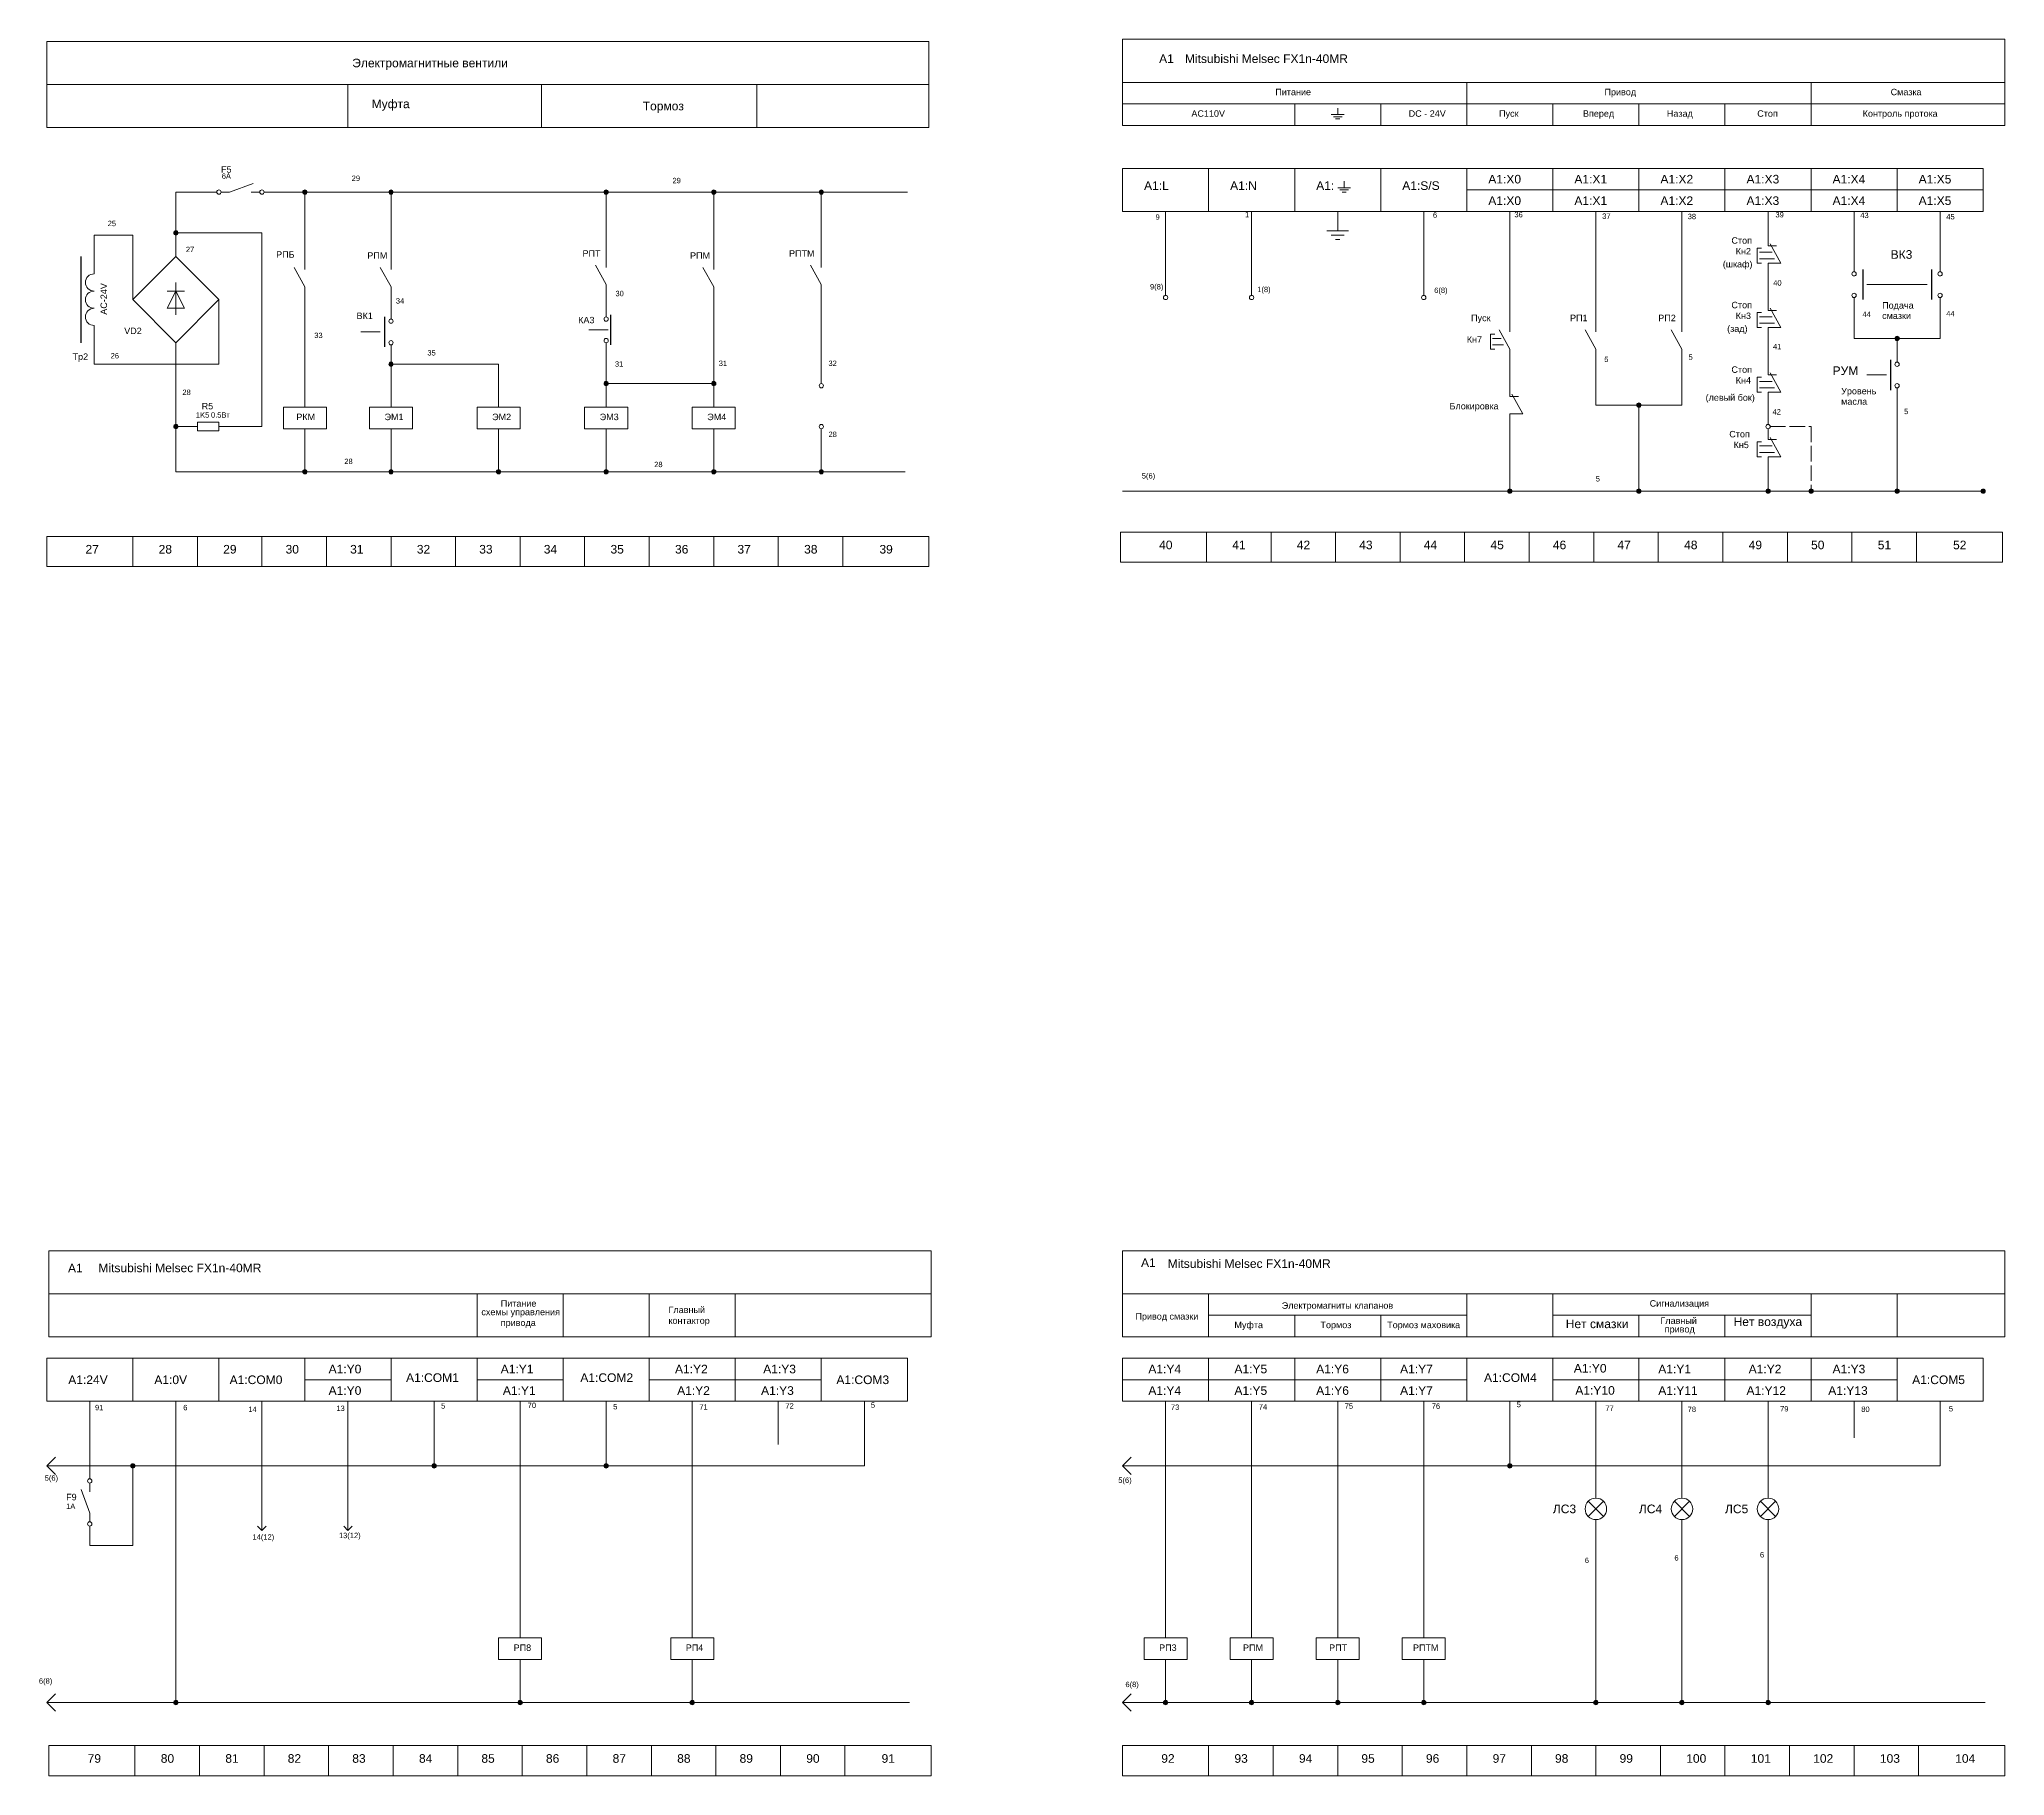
# Model space of a CAD drawing. Header units: millimetres. Extents: x 2474 to 8476, y -100 to 2402.
# Drawn here: x 3023.3 to 3480, y 646.5 to 1050 of the extents above; entities that cross this region are included whole.
import ezdxf

# ---------------------------------------------------------------- set-up
doc = ezdxf.new("R2010")
doc.units = ezdxf.units.MM
doc.linetypes.add('ACAD_ISO02W100', pattern=[15, 12, -3])
doc.layers.get('0').update_dxf_attribs({"lineweight": 20})
doc.styles.get("Standard").update_dxf_attribs({"font": 'arial.ttf'})

msp = doc.modelspace()

# ---------------------------------------------------------------- hatches: boundary and pattern name
h = msp.add_hatch(color=256)
h.dxf.hatch_style = 1
h.paths.add_polyline_path([(3085.5, 1014.5, 1), (3084.5, 1014.5, 1)])
h = msp.add_hatch(color=256)
h.dxf.hatch_style = 1
h.paths.add_polyline_path([(3105.5, 1014.5, 1), (3104.5, 1014.5, 1)])
h = msp.add_hatch(color=256)
h.dxf.hatch_style = 1
h.paths.add_polyline_path([(3155.5, 1014.5, 1), (3154.5, 1014.5, 1)])
h = msp.add_hatch(color=256)
h.dxf.hatch_style = 1
h.paths.add_polyline_path([(3180.5, 1014.5, 1), (3179.5, 1014.5, 1)])
h = msp.add_hatch(color=256)
h.dxf.hatch_style = 1
h.paths.add_polyline_path([(3205.5, 1014.5, 1), (3204.5, 1014.5, 1)])
h = msp.add_hatch(color=256)
h.dxf.hatch_style = 1
h.paths.add_polyline_path([(3055.5, 1005, 1), (3054.5, 1005, 1)])
h = msp.add_hatch(color=256)
h.dxf.hatch_style = 1
h.paths.add_polyline_path([(3455.5, 980.499), (3454.5, 980.501, 1)])
h.paths.add_polyline_path([(3455, 981), (3455, 980.5), (3455.5, 980.499, 0.4147967)])
h.paths.add_polyline_path([(3455, 981, 0.4136307), (3454.5, 980.501), (3455, 980.5)])
h = msp.add_hatch(color=256)
h.dxf.hatch_style = 1
h.paths.add_polyline_path([(3105.5, 974.5, 1), (3104.5, 974.5, 1)])
h = msp.add_hatch(color=256)
h.dxf.hatch_style = 1
h.paths.add_polyline_path([(3155.5, 970, 1), (3154.5, 970, 1)])
h = msp.add_hatch(color=256)
h.dxf.hatch_style = 1
h.paths.add_polyline_path([(3180.5, 970, 1), (3179.5, 970, 1)])
h = msp.add_hatch(color=256)
h.dxf.hatch_style = 1
h.paths.add_polyline_path([(3395.5, 965, 1), (3394.5, 965, 1)])
h = msp.add_hatch(color=256)
h.dxf.hatch_style = 1
h.paths.add_polyline_path([(3055.5, 960, 1), (3054.5, 960, 1)])
h = msp.add_hatch(color=256)
h.dxf.hatch_style = 1
h.paths.add_polyline_path([(3085.5, 949.5, 1), (3084.5, 949.5, 1)])
h = msp.add_hatch(color=256)
h.dxf.hatch_style = 1
h.paths.add_polyline_path([(3105.5, 949.5, 1), (3104.5, 949.5, 1)])
h = msp.add_hatch(color=256)
h.dxf.hatch_style = 1
h.paths.add_polyline_path([(3130.5, 949.5, 1), (3129.5, 949.5, 1)])
h = msp.add_hatch(color=256)
h.dxf.hatch_style = 1
h.paths.add_polyline_path([(3155.5, 949.5, 1), (3154.5, 949.5, 1)])
h = msp.add_hatch(color=256)
h.dxf.hatch_style = 1
h.paths.add_polyline_path([(3180.5, 949.5, 1), (3179.5, 949.5, 1)])
h = msp.add_hatch(color=256)
h.dxf.hatch_style = 1
h.paths.add_polyline_path([(3205.5, 949.5, 1), (3204.5, 949.5, 1)])
h = msp.add_hatch(color=256)
h.dxf.hatch_style = 1
h.paths.add_polyline_path([(3365.5, 945, 1), (3364.5, 945, 1)])
h = msp.add_hatch(color=256)
h.dxf.hatch_style = 1
h.paths.add_polyline_path([(3395.5, 945, 1), (3394.5, 945, 1)])
h = msp.add_hatch(color=256)
h.dxf.hatch_style = 1
h.paths.add_polyline_path([(3425.5, 945, 1), (3424.5, 945, 1)])
h = msp.add_hatch(color=256)
h.dxf.hatch_style = 1
h.paths.add_polyline_path([(3435.5, 945, 1), (3434.5, 945, 1)])
h = msp.add_hatch(color=256)
h.dxf.hatch_style = 1
h.paths.add_polyline_path([(3455.5, 944.999), (3454.5, 945.001, 1)])
h.paths.add_polyline_path([(3455, 945.5), (3455, 945), (3455.5, 944.999, 0.4147967)])
h.paths.add_polyline_path([(3455, 945.5, 0.4136307), (3454.5, 945.001), (3455, 945)])
h = msp.add_hatch(color=256)
h.dxf.hatch_style = 1
h.paths.add_polyline_path([(3475.5, 945, 1), (3474.5, 945, 1)])
h = msp.add_hatch(color=256)
h.dxf.hatch_style = 1
h.paths.add_polyline_path([(3475.5, 945, 1), (3474.5, 945, 1)])
h = msp.add_hatch(color=256)
h.dxf.hatch_style = 1
h.paths.add_polyline_path([(3045.5, 718.5, 1), (3044.5, 718.5, 1)])
h = msp.add_hatch(color=256)
h.dxf.hatch_style = 1
h.paths.add_polyline_path([(3115.5, 718.5, 1), (3114.5, 718.5, 1)])
h = msp.add_hatch(color=256)
h.dxf.hatch_style = 1
h.paths.add_polyline_path([(3155.5, 718.5, 1), (3154.5, 718.5, 1)])
h = msp.add_hatch(color=256)
h.dxf.hatch_style = 1
h.paths.add_polyline_path([(3365.5, 718.5, 1), (3364.5, 718.5, 1)])
h = msp.add_hatch(color=256)
h.dxf.hatch_style = 1
h.paths.add_polyline_path([(3055.5, 663.5, 1), (3054.5, 663.5, 1)])
h = msp.add_hatch(color=256)
h.dxf.hatch_style = 1
h.paths.add_polyline_path([(3135.5, 663.5, 1), (3134.5, 663.5, 1)])
h = msp.add_hatch(color=256)
h.dxf.hatch_style = 1
h.paths.add_polyline_path([(3175.5, 663.5, 1), (3174.5, 663.5, 1)])
h = msp.add_hatch(color=256)
h.dxf.hatch_style = 1
h.paths.add_polyline_path([(3285.5, 663.5, 1), (3284.5, 663.5, 1)])
h = msp.add_hatch(color=256)
h.dxf.hatch_style = 1
h.paths.add_polyline_path([(3305.5, 663.5, 1), (3304.5, 663.5, 1)])
h = msp.add_hatch(color=256)
h.dxf.hatch_style = 1
h.paths.add_polyline_path([(3325.5, 663.5, 1), (3324.5, 663.5, 1)])
h = msp.add_hatch(color=256)
h.dxf.hatch_style = 1
h.paths.add_polyline_path([(3345.5, 663.5, 1), (3344.5, 663.5, 1)])
h = msp.add_hatch(color=256)
h.dxf.hatch_style = 1
h.paths.add_polyline_path([(3385.5, 663.5, 1), (3384.5, 663.5, 1)])
h = msp.add_hatch(color=256)
h.dxf.hatch_style = 1
h.paths.add_polyline_path([(3405.5, 663.5, 1), (3404.5, 663.5, 1)])
h = msp.add_hatch(color=256)
h.dxf.hatch_style = 1
h.paths.add_polyline_path([(3425.5, 663.5, 1), (3424.5, 663.5, 1)])

# ---------------------------------------------------------------- linework, layer by layer
for p, q in [((3025, 1039.5), (3230, 1039.5)), ((3095, 1039.5), (3095, 1029.5)), ((3140, 1039.5), (3140, 1029.5)), ((3190, 1039.5), (3190, 1029.5)), ((3275, 1040), (3480, 1040)), ((3355, 1040), (3355, 1030)), ((3435, 1040), (3435, 1030)), ((3275, 1035), (3355, 1035)), ((3315, 1035), (3315, 1030)), ((3323.5, 1032.5), (3326.5, 1032.5)), ((3325, 1032.5), (3325, 1034)), ((3335, 1035), (3335, 1030)), ((3355, 1035), (3435, 1035)), ((3375, 1035), (3375, 1030)), ((3395, 1035), (3395, 1030)), ((3415, 1035), (3415, 1030)), ((3435, 1035), (3480, 1035)), ((3324, 1032), (3326, 1032)), ((3324.5, 1031.5), (3325.5, 1031.5)), ((3055, 999.5), (3055, 1014.5)), ((3055, 1014.5), (3064.5, 1014.5)), ((3067.5, 1014.5), (3065.5, 1014.5)), ((3067.5, 1014.5), (3073, 1016.5)), ((3074.5, 1014.5), (3072.5, 1014.5)), ((3075.5, 1014.5), (3225, 1014.5)), ((3085, 999.5), (3085, 1014.5)), ((3105, 1014.5), (3105, 999.5)), ((3155, 1014.5), (3155, 1000)), ((3180, 1014.5), (3180, 999.5)), ((3205, 1014.5), (3205, 1000)), ((3325, 1015.5), (3328, 1015.5)), ((3325.5, 1015), (3327.5, 1015)), ((3326, 1014.5), (3327, 1014.5)), ((3326.5, 1015.5), (3326.5, 1017)), ((3355, 1015), (3475, 1015)), ((3285, 1010), (3285, 990.5)), ((3305, 1010), (3305, 990.5)), ((3325, 1010), (3325, 1005.5)), ((3345, 1010), (3345, 990.5)), ((3365, 1010), (3365, 985)), ((3385, 1010), (3385, 985)), ((3405, 1010), (3405, 985)), ((3425, 1010), (3425, 1005)), ((3445, 1010), (3445, 996)), ((3465, 1010), (3465, 996)), ((3075, 1005), (3055, 1005)), ((3075, 960), (3075, 1005)), ((3322.5, 1005.5), (3327.5, 1005.5)), ((3425, 1005), (3425, 1002)), ((3036, 995.5), (3036, 1004.5)), ((3045, 1004.5), (3036, 1004.5)), ((3045, 1004.5), (3045, 989.5)), ((3323.5, 1004.5), (3326.5, 1004.5)), ((3324.5, 1003.5), (3325.5, 1003.5)), ((3423.5, 1001.5), (3422.5, 1001.5)), ((3422.5, 1001.5), (3422.5, 998)), ((3426, 1000.5), (3423, 1000.5)), ((3425, 1002), (3427, 1002)), ((3428, 998), (3425.5, 1002.5)), ((3055, 999.5), (3045, 989.5)), ((3065, 989.5), (3055, 999.5)), ((3085, 992.5), (3082.5, 997)), ((3085, 999.5), (3085, 996.5)), ((3105, 992.5), (3102.5, 997)), ((3105, 999.5), (3105, 996.5)), ((3155, 993), (3152.5, 997.5)), ((3155, 1000), (3155, 997)), ((3180, 992.5), (3177.5, 997)), ((3180, 999.5), (3180, 996.5)), ((3205, 993), (3202.5, 997.5)), ((3205, 1000), (3205, 997)), ((3422.5, 998), (3423.5, 998)), ((3426.5, 999), (3423, 999)), ((3425, 995), (3425, 998)), ((3425, 998), (3428, 998)), ((3053, 991.5), (3057, 991.5)), ((3055, 991.5), (3053, 987.5)), ((3055, 993.5), (3055, 986)), ((3057, 987.5), (3055, 991.5)), ((3085, 989.5), (3085, 992.5)), ((3105, 989.5), (3105, 992.5)), ((3155, 990), (3155, 993)), ((3180, 989.5), (3180, 992.5)), ((3205, 990), (3205, 993)), ((3425, 995), (3425, 990)), ((3448, 993), (3462, 993)), ((3045, 989.5), (3055, 979.5)), ((3053, 987.5), (3057, 987.5)), ((3055, 979.5), (3065, 989.5)), ((3065, 974.5), (3065, 989.5)), ((3085, 989.5), (3085, 964.5)), ((3105, 989.5), (3105, 985)), ((3155, 990), (3155, 985.5)), ((3180, 989.5), (3180, 964.5)), ((3205, 990), (3205, 970)), ((3425, 990), (3425, 987)), ((3425, 987), (3427, 987)), ((3428, 983), (3425.5, 987.5)), ((3445, 990), (3445, 980.5)), ((3465, 990), (3465, 980.5)), ((3036, 983.5), (3036, 974.5)), ((3098, 982), (3102.5, 982)), ((3151, 982.5), (3155.5, 982.5)), ((3365, 978), (3362.5, 982.5)), ((3365, 985), (3365, 982)), ((3385, 978), (3382.5, 982.5)), ((3385, 985), (3385, 982)), ((3405, 978), (3402.5, 982.5)), ((3405, 985), (3405, 982)), ((3423.5, 986.5), (3422.5, 986.5)), ((3422.5, 986.5), (3422.5, 983)), ((3422.5, 983), (3423.5, 983)), ((3426, 985.5), (3423, 985.5)), ((3426.5, 984), (3423, 984)), ((3425, 980), (3425, 983)), ((3425, 983), (3428, 983)), ((3055, 979.5), (3055, 949.5)), ((3105, 979), (3105, 964.5)), ((3155, 979.5), (3155, 964.5)), ((3361.5, 981.5), (3360.5, 981.5)), ((3360.5, 981.5), (3360.5, 978)), ((3360.5, 978), (3361.5, 978)), ((3363, 980.5), (3361, 980.5)), ((3363.5, 979), (3361, 979)), ((3365, 975), (3365, 978)), ((3385, 975), (3385, 978)), ((3405, 975), (3405, 978)), ((3425, 980), (3425, 975)), ((3445, 980.5), (3465, 980.5)), ((3455, 980.5), (3455, 975)), ((3036, 974.5), (3065, 974.5)), ((3105, 974.5), (3130, 974.5)), ((3130, 974.5), (3130, 964.5)), ((3365, 975), (3365, 970)), ((3385, 975), (3385, 965)), ((3405, 975), (3405, 965)), ((3425, 975), (3425, 972)), ((3155, 970), (3180, 970)), ((3365, 970), (3365, 967)), ((3423.5, 971.5), (3422.5, 971.5)), ((3422.5, 971.5), (3422.5, 968)), ((3426, 970.5), (3423, 970.5)), ((3426.5, 969), (3423, 969)), ((3425, 972), (3427, 972)), ((3428, 968), (3425.5, 972.5)), ((3448, 972), (3452.5, 972)), ((3455, 969), (3455, 945.5)), ((3365, 967), (3367, 967)), ((3368, 963), (3365.5, 967.5)), ((3405, 965), (3385, 965)), ((3395, 945), (3395, 965)), ((3422.5, 968), (3423.5, 968)), ((3425, 965), (3425, 968)), ((3425, 968), (3428, 968)), ((3425, 965), (3425, 960.5)), ((3060, 960), (3055, 960)), ((3065, 960), (3075, 960)), ((3085, 959.5), (3085, 949.5)), ((3105, 959.5), (3105, 949.5)), ((3130, 959.5), (3130, 949.5)), ((3155, 959.5), (3155, 949.5)), ((3180, 959.5), (3180, 949.5)), ((3205, 959.5), (3205, 949.5)), ((3365, 960), (3365, 963)), ((3365, 963), (3368, 963)), ((3365, 960), (3365, 945)), ((3425, 959.5), (3425, 957)), ((3423.5, 956.5), (3422.5, 956.5)), ((3422.5, 956.5), (3422.5, 953)), ((3426, 955.5), (3423, 955.5)), ((3425, 957), (3427, 957)), ((3428, 953), (3425.5, 957.5)), ((3422.5, 953), (3423.5, 953)), ((3426.5, 954), (3423, 954)), ((3425, 950), (3425, 953)), ((3425, 953), (3428, 953)), ((3425, 950), (3425, 945)), ((3055, 949.5), (3224.5, 949.5)), ((3275, 945), (3475, 945)), ((3045, 934.5), (3045, 927.5)), ((3060, 934.5), (3060, 927.5)), ((3075, 934.5), (3075, 927.5)), ((3090, 934.5), (3090, 927.5)), ((3105, 934.5), (3105, 927.5)), ((3120, 934.5), (3120, 927.5)), ((3135, 934.5), (3135, 927.5)), ((3150, 934.5), (3150, 927.5)), ((3165, 934.5), (3165, 927.5)), ((3180, 934.5), (3180, 927.5)), ((3195, 934.5), (3195, 927.5)), ((3210, 934.5), (3210, 927.5)), ((3294.5, 935.5), (3294.5, 928.5)), ((3309.5, 935.5), (3309.5, 928.5)), ((3324.5, 935.5), (3324.5, 928.5)), ((3339.5, 935.5), (3339.5, 928.5)), ((3354.5, 935.5), (3354.5, 928.5)), ((3369.5, 935.5), (3369.5, 928.5)), ((3384.5, 935.5), (3384.5, 928.5)), ((3399.5, 935.5), (3399.5, 928.5)), ((3414.5, 935.5), (3414.5, 928.5)), ((3429.5, 935.5), (3429.5, 928.5)), ((3444.5, 935.5), (3444.5, 928.5)), ((3459.5, 935.5), (3459.5, 928.5)), ((3025.5, 758.5), (3230.5, 758.5)), ((3125, 758.5), (3125, 748.5)), ((3145, 758.5), (3145, 748.5)), ((3165, 758.5), (3165, 748.5)), ((3185, 758.5), (3185, 748.5)), ((3275, 758.5), (3480, 758.5)), ((3295, 758.5), (3295, 748.5)), ((3355, 758.5), (3355, 748.5)), ((3375, 758.5), (3375, 748.5)), ((3435, 758.5), (3435, 748.5)), ((3455, 758.5), (3455, 748.5)), ((3295, 753.5), (3355, 753.5)), ((3315, 753.5), (3315, 748.5)), ((3335, 753.5), (3335, 748.5)), ((3375, 753.5), (3435, 753.5)), ((3395, 753.5), (3395, 748.5)), ((3415, 753.5), (3415, 748.5)), ((3085, 738.5), (3105, 738.5)), ((3125, 738.5), (3145, 738.5)), ((3165, 738.5), (3205, 738.5)), ((3275, 738.5), (3295, 738.5)), ((3295, 738.5), (3315, 738.5)), ((3315, 738.5), (3335, 738.5)), ((3335, 738.5), (3355, 738.5)), ((3375, 738.5), (3395, 738.5)), ((3395, 738.5), (3415, 738.5)), ((3415, 738.5), (3455, 738.5)), ((3035, 733.5), (3035, 715.5)), ((3055, 733.5), (3055, 663.5)), ((3075, 733.5), (3075, 703.5)), ((3095, 733.5), (3095, 703.5)), ((3115, 733.5), (3115, 718.5)), ((3135, 733.5), (3135, 678.5)), ((3155, 718.5), (3155, 733.5)), ((3175, 733.5), (3175, 678.5)), ((3195, 733.5), (3195, 723.5)), ((3215, 718.5), (3215, 733.5)), ((3285, 733.5), (3285, 678.5)), ((3305, 733.5), (3305, 678.5)), ((3325, 733.5), (3325, 678.5)), ((3345, 733.5), (3345, 678.5)), ((3365, 733.5), (3365, 718.5)), ((3385, 733.5), (3385, 711)), ((3405, 733.5), (3405, 711)), ((3425, 733.5), (3425, 711)), ((3445, 733.5), (3445, 725)), ((3465, 733.5), (3465, 718.5)), ((3027, 720.5), (3025, 718.5)), ((3025, 718.5), (3215, 718.5)), ((3025, 718.5), (3027, 716.5)), ((3045, 700), (3045, 718.5)), ((3277, 720.5), (3275, 718.5)), ((3275, 718.5), (3465, 718.5)), ((3275, 718.5), (3277, 716.5)), ((3035, 707.5), (3033, 713)), ((3035, 714.5), (3035, 712.5)), ((3383.232, 710.268), (3386.768, 706.732)), ((3386.768, 710.268), (3383.232, 706.732)), ((3403.232, 710.268), (3406.768, 706.732)), ((3406.768, 710.268), (3403.232, 706.732)), ((3423.232, 710.268), (3426.768, 706.732)), ((3426.768, 710.268), (3423.232, 706.732)), ((3035, 707.5), (3035, 705.5)), ((3035, 704.5), (3035, 700)), ((3074, 704.5), (3075, 703.5)), ((3075, 703.5), (3076, 704.5)), ((3094, 704.5), (3095, 703.5)), ((3095, 703.5), (3096, 704.5)), ((3385, 706), (3385, 663.5)), ((3405, 706), (3405, 663.5)), ((3425, 706), (3425, 663.5)), ((3035, 700), (3045, 700)), ((3135, 673.5), (3135, 663.5)), ((3175, 673.5), (3175, 663.5)), ((3285, 673.5), (3285, 663.5)), ((3305, 673.5), (3305, 663.5)), ((3325, 673.5), (3325, 663.5)), ((3345, 673.5), (3345, 663.5)), ((3027, 665.5), (3025, 663.5)), ((3025, 663.5), (3225.5, 663.5)), ((3025, 663.5), (3027, 661.5)), ((3277, 665.5), (3275, 663.5)), ((3275, 663.5), (3475.5, 663.5)), ((3275, 663.5), (3277, 661.5)), ((3045.5, 653.5), (3045.5, 646.5)), ((3060.5, 653.5), (3060.5, 646.5)), ((3075.5, 653.5), (3075.5, 646.5)), ((3090.5, 653.5), (3090.5, 646.5)), ((3105.5, 653.5), (3105.5, 646.5)), ((3120.5, 653.5), (3120.5, 646.5)), ((3135.5, 653.5), (3135.5, 646.5)), ((3150.5, 653.5), (3150.5, 646.5)), ((3165.5, 653.5), (3165.5, 646.5)), ((3180.5, 653.5), (3180.5, 646.5)), ((3195.5, 653.5), (3195.5, 646.5)), ((3210.5, 653.5), (3210.5, 646.5)), ((3295, 653.5), (3295, 646.5)), ((3310, 653.5), (3310, 646.5)), ((3325, 653.5), (3325, 646.5)), ((3340, 653.5), (3340, 646.5)), ((3355, 653.5), (3355, 646.5)), ((3370, 653.5), (3370, 646.5)), ((3385, 653.5), (3385, 646.5)), ((3400, 653.5), (3400, 646.5)), ((3415, 653.5), (3415, 646.5)), ((3430, 653.5), (3430, 646.5)), ((3445, 653.5), (3445, 646.5)), ((3460, 653.5), (3460, 646.5))]:
    msp.add_line(p, q)
at = {"lineweight": 30}
for p, q in [((3033, 979.5), (3033, 999.5)), ((3447, 996.5), (3447, 989.5)), ((3463, 996.5), (3463, 989.5)), ((3103.5, 985.5), (3103.5, 978.5)), ((3103.5, 985.5), (3103.5, 978.5)), ((3156, 986), (3156, 979)), ((3453.5, 975.5), (3453.5, 968.5)), ((3453.5, 975.5), (3453.5, 968.5))]:
    msp.add_line(p, q, dxfattribs=at)
at = {"linetype": 'ACAD_ISO02W100', "ltscale": 0.3}
for p, q in [((3425.5, 960), (3435, 960)), ((3435, 960), (3435, 945.5))]:
    msp.add_line(p, q, dxfattribs=at)
for points in [[(3230, 1029.5), (3025, 1029.5), (3025, 1049.5), (3230, 1049.5)], [(3480, 1030), (3275, 1030), (3275, 1050), (3480, 1050)], [(3275, 1020), (3295, 1020), (3295, 1010), (3275, 1010)], [(3295, 1020), (3315, 1020), (3315, 1010), (3295, 1010)], [(3315, 1020), (3335, 1020), (3335, 1010), (3315, 1010)], [(3335, 1020), (3355, 1020), (3355, 1010), (3335, 1010)], [(3355, 1020), (3375, 1020), (3375, 1010), (3355, 1010)], [(3375, 1020), (3395, 1020), (3395, 1010), (3375, 1010)], [(3395, 1020), (3415, 1020), (3415, 1010), (3395, 1010)], [(3415, 1020), (3435, 1020), (3435, 1010), (3415, 1010)], [(3435, 1020), (3455, 1020), (3455, 1010), (3435, 1010)], [(3455, 1020), (3475, 1020), (3475, 1010), (3455, 1010)], [(3080, 964.5), (3090, 964.5), (3090, 959.5), (3080, 959.5)], [(3100, 964.5), (3110, 964.5), (3110, 959.5), (3100, 959.5)], [(3125, 964.5), (3135, 964.5), (3135, 959.5), (3125, 959.5)], [(3150, 964.5), (3160, 964.5), (3160, 959.5), (3150, 959.5)], [(3175, 964.5), (3185, 964.5), (3185, 959.5), (3175, 959.5)], [(3060, 961), (3065, 961), (3065, 959), (3060, 959)], [(3230, 927.5), (3025, 927.5), (3025, 934.5), (3230, 934.5)], [(3479.5, 928.5), (3274.5, 928.5), (3274.5, 935.5), (3479.5, 935.5)], [(3230.5, 748.5), (3025.5, 748.5), (3025.5, 768.5), (3230.5, 768.5)], [(3480, 748.5), (3275, 748.5), (3275, 768.5), (3480, 768.5)], [(3025, 743.5), (3045, 743.5), (3045, 733.5), (3025, 733.5)], [(3045, 743.5), (3065, 743.5), (3065, 733.5), (3045, 733.5)], [(3065, 743.5), (3085, 743.5), (3085, 733.5), (3065, 733.5)], [(3085, 743.5), (3105, 743.5), (3105, 733.5), (3085, 733.5)], [(3105, 743.5), (3125, 743.5), (3125, 733.5), (3105, 733.5)], [(3125, 743.5), (3145, 743.5), (3145, 733.5), (3125, 733.5)], [(3145, 743.5), (3165, 743.5), (3165, 733.5), (3145, 733.5)], [(3165, 743.5), (3185, 743.5), (3185, 733.5), (3165, 733.5)], [(3185, 743.5), (3205, 743.5), (3205, 733.5), (3185, 733.5)], [(3205, 743.5), (3225, 743.5), (3225, 733.5), (3205, 733.5)], [(3275, 743.5), (3295, 743.5), (3295, 733.5), (3275, 733.5)], [(3295, 743.5), (3315, 743.5), (3315, 733.5), (3295, 733.5)], [(3315, 743.5), (3335, 743.5), (3335, 733.5), (3315, 733.5)], [(3335, 743.5), (3355, 743.5), (3355, 733.5), (3335, 733.5)], [(3355, 743.5), (3375, 743.5), (3375, 733.5), (3355, 733.5)], [(3375, 743.5), (3395, 743.5), (3395, 733.5), (3375, 733.5)], [(3395, 743.5), (3415, 743.5), (3415, 733.5), (3395, 733.5)], [(3415, 743.5), (3435, 743.5), (3435, 733.5), (3415, 733.5)], [(3435, 743.5), (3455, 743.5), (3455, 733.5), (3435, 733.5)], [(3455, 743.5), (3475, 743.5), (3475, 733.5), (3455, 733.5)], [(3130, 678.5), (3140, 678.5), (3140, 673.5), (3130, 673.5)], [(3170, 678.5), (3180, 678.5), (3180, 673.5), (3170, 673.5)], [(3280, 678.5), (3290, 678.5), (3290, 673.5), (3280, 673.5)], [(3300, 678.5), (3310, 678.5), (3310, 673.5), (3300, 673.5)], [(3320, 678.5), (3330, 678.5), (3330, 673.5), (3320, 673.5)], [(3340, 678.5), (3350, 678.5), (3350, 673.5), (3340, 673.5)], [(3230.5, 646.5), (3025.5, 646.5), (3025.5, 653.5), (3230.5, 653.5)], [(3480, 646.5), (3275, 646.5), (3275, 653.5), (3480, 653.5)]]:
    msp.add_lwpolyline(points, close=True)
for centre, radius in [((3065, 1014.5), 0.5), ((3075, 1014.5), 0.5), ((3085, 1014.5), 0.5), ((3105, 1014.5), 0.5), ((3155, 1014.5), 0.5), ((3180, 1014.5), 0.5), ((3205, 1014.5), 0.5), ((3055, 1005), 0.5), ((3445, 995.5), 0.5), ((3465, 995.5), 0.5), ((3285, 990), 0.5), ((3305, 990), 0.5), ((3345, 990), 0.5), ((3445, 990.5), 0.5), ((3465, 990.5), 0.5), ((3105, 984.5), 0.5), ((3155, 985), 0.5), ((3105, 979.5), 0.5), ((3155, 980), 0.5), ((3455, 980.5), 0.5), ((3105, 974.5), 0.5), ((3455, 974.5), 0.5), ((3155, 970), 0.5), ((3180, 970), 0.5), ((3205, 969.5), 0.5), ((3455, 969.5), 0.5), ((3395, 965), 0.5), ((3055, 960), 0.5), ((3205, 960), 0.5), ((3425, 960), 0.5), ((3085, 949.5), 0.5), ((3105, 949.5), 0.5), ((3130, 949.5), 0.5), ((3155, 949.5), 0.5), ((3180, 949.5), 0.5), ((3205, 949.5), 0.5), ((3365, 945), 0.5), ((3395, 945), 0.5), ((3425, 945), 0.5), ((3435, 945), 0.5), ((3455, 945), 0.5), ((3475, 945), 0.5), ((3475, 945), 0.5), ((3045, 718.5), 0.5), ((3115, 718.5), 0.5), ((3155, 718.5), 0.5), ((3365, 718.5), 0.5), ((3035, 715), 0.5), ((3385, 708.5), 2.5), ((3405, 708.5), 2.5), ((3425, 708.5), 2.5), ((3035, 705), 0.5), ((3055, 663.5), 0.5), ((3135, 663.5), 0.5), ((3175, 663.5), 0.5), ((3285, 663.5), 0.5), ((3305, 663.5), 0.5), ((3325, 663.5), 0.5), ((3345, 663.5), 0.5), ((3385, 663.5), 0.5), ((3405, 663.5), 0.5), ((3425, 663.5), 0.5)]:
    msp.add_circle(centre, radius)
for centre in [(3036, 993.5), (3036, 989.5), (3036, 985.5)]:
    msp.add_arc(centre, 2, 90, 270)

# ---------------------------------------------------------------- texts
for s, height, p in [('А1', 2, (3283.5, 1044.5)), ('Mitsubishi Melsec FX1n-40MR', 2, (3289.5, 1044.5)), ('Электромагнитные вентили', 2, (3096, 1043.5)), ('Питание', 1.5, (3310.5, 1037)), ('Привод', 1.5, (3387, 1037)), ('Смазка', 1.5, (3453.5, 1037)), ('Муфта', 2, (3100.5, 1034)), ('Тормоз', 2, (3163.5, 1033.5)), ('AC110V', 1.5, (3291, 1032)), ('DC - 24V', 1.5, (3341.5, 1032)), ('Пуск', 1.5, (3362.5, 1032)), ('Вперед', 1.5, (3382, 1032)), ('Назад', 1.5, (3401.5, 1032)), ('Стоп', 1.5, (3422.5, 1032)), ('Контроль протока', 1.5, (3447, 1032)), ('F5', 1.5, (3065.5, 1019)), ('6A', 1.25, (3065.665, 1017.582)), ('A1:X0', 2, (3360, 1016.5)), ('A1:X2', 2, (3400, 1016.5)), ('A1:X3', 2, (3420, 1016.5)), ('29', 1.25, (3095.862, 1017.079)), ('29', 1.25, (3170.417, 1016.559)), ('A1:L', 2, (3280, 1015)), ('A1:N', 2, (3300, 1015)), ('A1:', 2, (3320, 1015)), ('A1:S/S', 2, (3340, 1015)), ('A1:X1', 2, (3380, 1016.5)), ('A1:X4', 2, (3440, 1016.5)), ('A1:X5', 2, (3460, 1016.5)), ('1', 1.25, (3303.449, 1008.631)), ('6', 1.25, (3347.139, 1008.525)), ('A1:X0', 2, (3360, 1011.5)), ('36', 1.25, (3366.061, 1008.636)), ('A1:X1', 2, (3380, 1011.5)), ('37', 1.25, (3386.469, 1008.271)), ('A1:X2', 2, (3400, 1011.5)), ('38', 1.25, (3406.34, 1008.203)), ('A1:X3', 2, (3420, 1011.5)), ('39', 1.25, (3426.727, 1008.611)), ('A1:X4', 2, (3440, 1011.5)), ('43', 1.25, (3446.44, 1008.468)), ('A1:X5', 2, (3460, 1011.5)), ('45', 1.25, (3466.435, 1008.152)), ('25', 1.25, (3039.165, 1006.582)), ('9', 1.25, (3282.665, 1008.082)), ('27', 1.25, (3057.332, 1000.539)), ('РПБ', 1.5, (3078.306, 999.239)), ('РПМ', 1.5, (3099.5, 999)), ('РПТ', 1.5, (3149.5, 999.5)), ('РПМ', 1.5, (3174.5, 999)), ('РПТМ', 1.5, (3197.5, 999.5)), ('Стоп', 1.5, (3416.5, 1002.5)), ('Кн2', 1.5, (3417.5, 1000)), ('ВК3', 2, (3453.5, 999)), ('(шкаф)', 1.5, (3414.5, 997)), ('30', 1.25, (3157.16, 990.305)), ('9(8)', 1.25, (3281.385, 991.871)), ('1(8)', 1.25, (3306.308, 991.247)), ('6(8)', 1.25, (3347.427, 991.056)), ('40', 1.25, (3426.215, 992.769)), ('34', 1.25, (3106.13, 988.591)), ('Стоп', 1.5, (3416.5, 987.5)), ('44', 1.25, (3446.946, 985.485)), ('Подача ', 1.5, (3451.517, 987.427)), ('44', 1.25, (3466.422, 985.616)), ('VD2', 1.5, (3043, 981.5)), ('ВК1', 1.5, (3097, 985)), ('КА3', 1.5, (3148.5, 984)), ('Пуск', 1.5, (3356, 984.5)), ('РП1', 1.5, (3379, 984.5)), ('РП2', 1.5, (3399.5, 984.5)), ('(зад)', 1.5, (3415.5, 982)), ('Кн3', 1.5, (3417.5, 985)), ('смазки', 1.5, (3451.517, 985.018)), ('33', 1.25, (3087.165, 980.582)), ('35', 1.25, (3113.459, 976.528)), ('Кн7', 1.5, (3355, 979.5)), ('41', 1.25, (3426.146, 977.978)), ('Tp2', 1.5, (3031, 975.5)), ('26', 1.25, (3039.845, 975.838)), ('31', 1.25, (3157.029, 973.921)), ('31', 1.25, (3181.165, 974.082)), ('32', 1.25, (3206.665, 974.082)), ('5', 1.25, (3386.955, 975.01)), ('5', 1.25, (3406.537, 975.529)), ('Стоп', 1.5, (3416.5, 972.5)), ('РУМ', 2, (3440, 972)), ('28', 1.25, (3056.524, 967.343)), ('Кн4', 1.5, (3417.5, 970)), ('Уровень', 1.5, (3442, 967.5)), ('R5', 1.5, (3061, 964)), ('Блокировка', 1.5, (3351, 964)), ('(левый бок)', 1.5, (3410.5, 966)), ('42', 1.25, (3426.053, 962.813)), ('масла', 1.5, (3442, 965.09)), ('5', 1.25, (3456.616, 962.897)), ('1K5', 1.25, (3059.665, 962.082)), ('0.5Вт', 1.25, (3063.165, 962.082)), ('РКМ', 1.5, (3083, 961.5)), ('ЭМ1', 1.5, (3103.5, 961.5)), ('ЭМ2', 1.5, (3128.5, 961.5)), ('ЭМ3', 1.5, (3153.5, 961.5)), ('ЭМ4', 1.5, (3178.5, 961.5)), ('28', 1.25, (3206.665, 957.582)), ('Стоп', 1.5, (3416, 957.5)), ('Кн5', 1.5, (3417, 955)), ('28', 1.25, (3094.152, 951.299)), ('28', 1.25, (3166.165, 950.582)), ('5(6)', 1.25, (3279.471, 947.937)), ('5', 1.25, (3384.961, 947.248)), ('27', 2, (3034, 930.5)), ('28', 2, (3051, 930.5)), ('29', 2, (3066, 930.5)), ('30', 2, (3080.5, 930.5)), ('31', 2, (3095.5, 930.5)), ('32', 2, (3111, 930.5)), ('33', 2, (3125.5, 930.5)), ('34', 2, (3140.5, 930.5)), ('35', 2, (3156, 930.5)), ('36', 2, (3171, 930.5)), ('37', 2, (3185.5, 930.5)), ('38', 2, (3201, 930.5)), ('39', 2, (3218.5, 930.5)), ('40', 2, (3283.5, 931.5)), ('41', 2, (3300.5, 931.5)), ('42', 2, (3315.5, 931.5)), ('43', 2, (3330, 931.5)), ('44', 2, (3345, 931.5)), ('45', 2, (3360.5, 931.5)), ('46', 2, (3375, 931.5)), ('47', 2, (3390, 931.5)), ('48', 2, (3405.5, 931.5)), ('49', 2, (3420.5, 931.5)), ('50', 2, (3435, 931.5)), ('51', 2, (3450.5, 931.5)), ('52', 2, (3468, 931.5)), ('А1', 2, (3029.941, 763.458)), ('Mitsubishi Melsec FX1n-40MR', 2, (3037, 763.5)), ('А1', 2, (3279.298, 764.721)), ('Mitsubishi Melsec FX1n-40MR', 2, (3285.5, 764.5)), ('схемы управления', 1.5, (3126, 753.5)), ('Питание', 1.5, (3130.5, 755.5)), ('Главный', 1.5, (3169.5, 754)), ('Привод смазки', 1.5, (3278, 752.5)), ('Электромагниты клапанов', 1.5, (3312, 755)), ('Сигнализация', 1.5, (3397.5, 755.5)), ('привода', 1.5, (3130.5, 751)), ('контактор', 1.5, (3169.5, 751.5)), ('Муфта', 1.5, (3301, 750.5)), ('Тормоз', 1.5, (3321, 750.5)), ('Тормоз маховика', 1.5, (3336.5, 750.5)), ('Нет смазки', 2, (3378, 750.5)), ('Главный', 1.5, (3400, 751.5)), ('привод', 1.5, (3401, 749.5)), ('Нет воздуха', 2, (3417, 751)), ('A1:Y0', 2, (3090.5, 740)), ('A1:COM1', 2, (3108.5, 738)), ('A1:Y1', 2, (3130.5, 740)), ('A1:COM2', 2, (3149, 738)), ('A1:Y2', 2, (3171, 740)), ('A1:Y3', 2, (3191.5, 740)), ('A1:Y4', 2, (3281, 740)), ('A1:Y5', 2, (3301, 740)), ('A1:Y6', 2, (3320, 740)), ('A1:Y7', 2, (3339.5, 740)), ('A1:COM4', 2, (3359, 738)), ('A1:Y0', 2, (3379.874, 740.178)), ('A1:Y1', 2, (3399.5, 740)), ('A1:Y2', 2, (3420.5, 740)), ('A1:Y3', 2, (3440, 740)), ('A1:24V', 2, (3030, 737.5)), ('A1:0V', 2, (3050, 737.5)), ('A1:COM0', 2, (3067.5, 737.5)), ('A1:Y0', 2, (3090.5, 735)), ('A1:Y1', 2, (3131, 735)), ('A1:Y2', 2, (3171.5, 735)), ('A1:Y3', 2, (3191, 735)), ('A1:COM3', 2, (3208.5, 737.5)), ('A1:Y4', 2, (3281, 735)), ('A1:Y5', 2, (3301, 735)), ('A1:Y6', 2, (3320, 735)), ('A1:Y7', 2, (3339.5, 735)), ('A1:Y10', 2, (3380.225, 735.032)), ('A1:Y11', 2, (3399.5, 735)), ('A1:Y12', 2, (3420, 735)), ('A1:Y13', 2, (3439, 735)), ('A1:COM5', 2, (3458.5, 737.5)), ('91', 1.25, (3036.227, 731.425)), ('6', 1.25, (3056.727, 731.425)), ('14', 1.25, (3071.848, 731.015)), ('13', 1.25, (3092.301, 731.248)), ('5', 1.25, (3116.63, 731.804)), ('70', 1.25, (3136.766, 731.935)), ('5', 1.25, (3156.644, 731.622)), ('71', 1.25, (3176.665, 731.582)), ('72', 1.25, (3196.65, 731.814)), ('5', 1.25, (3216.529, 732.002)), ('73', 1.25, (3286.25, 731.503)), ('74', 1.25, (3306.665, 731.582)), ('75', 1.25, (3326.627, 731.753)), ('76', 1.25, (3346.864, 731.752)), ('5', 1.25, (3366.599, 732.132)), ('77', 1.25, (3387.218, 731.268)), ('78', 1.25, (3406.328, 731.019)), ('79', 1.25, (3427.806, 731.144)), ('80', 1.25, (3446.673, 731.026)), ('5', 1.25, (3467.038, 731.152)), ('5(6)', 1.25, (3024.52, 715.044)), ('5(6)', 1.25, (3274.02, 714.544)), ('1А', 1.25, (3029.5, 708.5)), ('F9', 1.5, (3029.5, 710.5)), ('ЛС3', 2, (3375, 707.5)), ('ЛС4', 2, (3395, 707.5)), ('ЛС5', 2, (3415, 707.5)), ('14(12)', 1.25, (3072.81, 701.336)), ('13(12)', 1.25, (3092.905, 701.698)), ('6', 1.25, (3382.424, 695.907)), ('6', 1.25, (3403.244, 696.496)), ('6', 1.25, (3423.133, 697.208)), ('РП8', 1.5, (3133.5, 675.5)), ('РП4', 1.5, (3173.5, 675.5)), ('РП3', 1.5, (3283.5, 675.5)), ('РПМ', 1.5, (3303, 675.5)), ('РПТ', 1.5, (3323, 675.5)), ('РПТМ', 1.5, (3342.5, 675.5)), ('6(8)', 1.25, (3023.182, 667.874)), ('6(8)', 1.25, (3275.665, 667.082)), ('79', 2, (3034.5, 649.5)), ('80', 2, (3051.5, 649.5)), ('81', 2, (3066.5, 649.5)), ('82', 2, (3081, 649.5)), ('83', 2, (3096, 649.5)), ('84', 2, (3111.5, 649.5)), ('85', 2, (3126, 649.5)), ('86', 2, (3141, 649.5)), ('87', 2, (3156.5, 649.5)), ('88', 2, (3171.5, 649.5)), ('89', 2, (3186, 649.5)), ('90', 2, (3201.5, 649.5)), ('91', 2, (3219, 649.5)), ('92', 2, (3284, 649.5)), ('93', 2, (3301, 649.5)), ('94', 2, (3316, 649.5)), ('95', 2, (3330.5, 649.5)), ('96', 2, (3345.5, 649.5)), ('97', 2, (3361, 649.5)), ('98', 2, (3375.5, 649.5)), ('99', 2, (3390.5, 649.5)), ('100', 2, (3406, 649.5)), ('101', 2, (3421, 649.5)), ('102', 2, (3435.5, 649.5)), ('103', 2, (3451, 649.5)), ('104', 2, (3468.5, 649.5))]:
    msp.add_text(s, height=height).set_placement(p)
msp.add_text('АС-24V', height=1.5, rotation=90).set_placement((3039, 986))

doc.saveas('drawing.dxf')
